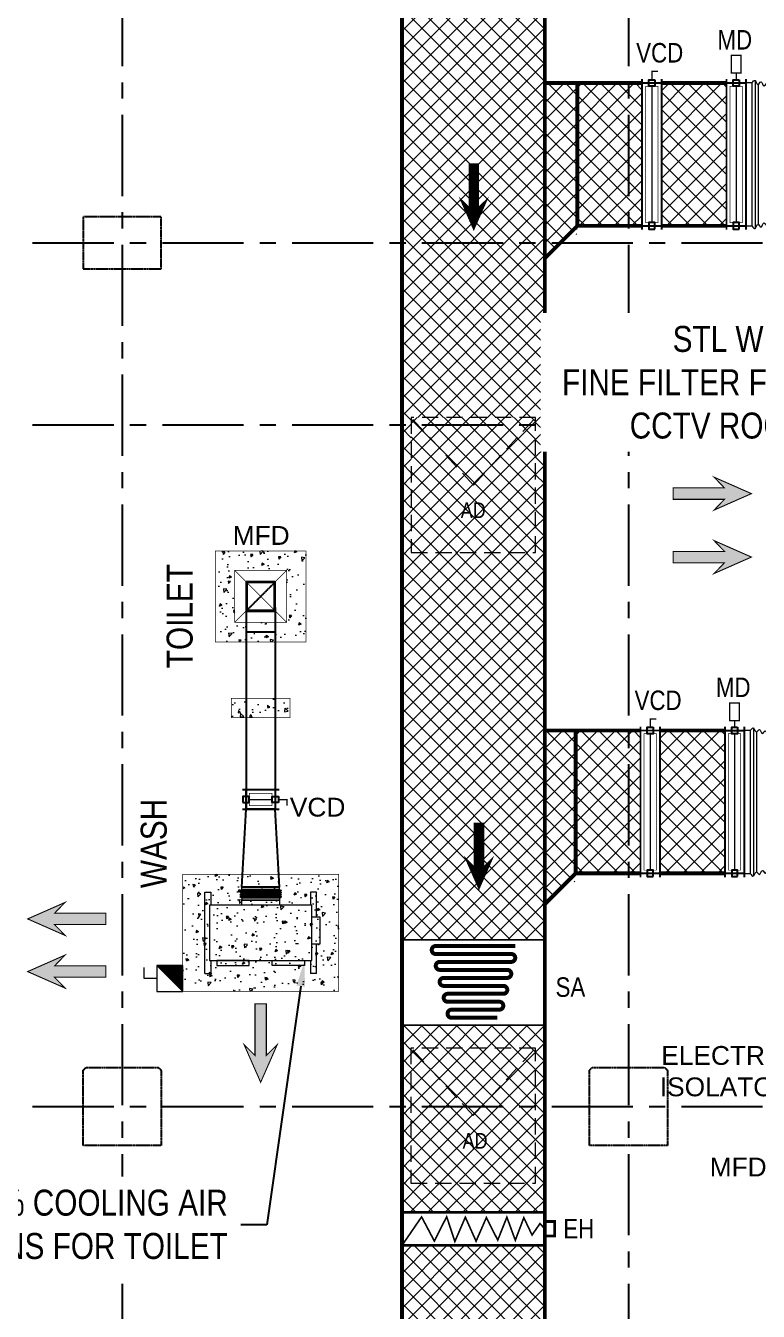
# Model space of a CAD drawing. Header units: metres. Extents: x 841183 to 1048542, y 259326 to 317714.
# Drawn here: x 999481 to 1005126, y 299606 to 309503 of the extents above; entities that cross this region are included whole.
import ezdxf
from ezdxf import colors
from ezdxf.entities.mleader import LeaderData, LeaderLine
from ezdxf.enums import TextEntityAlignment as Align
from ezdxf.math import Vec2, Vec3

# ---------------------------------------------------------------- set-up
doc = ezdxf.new("R2010")
doc.units = ezdxf.units.M
for name, pattern in [('( Hidden )', [0.375, 0.25, -0.125]), ('1', [0, 0, 0]), ('HIDDEN', [0.375, 0.25, -0.125]), ('HIDDEN2', [0.1875, 0.125, -0.0625]), ('PHANTOM', [2.5, 1.25, -0.25, 0.25, -0.25, 0.25, -0.25]), ('VILLA AXIS$0$CENTER', [2, 1.25, -0.25, 0.25, -0.25])]:
    doc.linetypes.add(name, pattern=pattern)
for name, color, linetype, lineweight in [('0_ ISOLATOR', 142, 'Continuous', 0), ('0_ARROW', 20, 'Continuous', 0), ('0_FLEXIBLE DUCT', 252, 'Continuous', 0), ('0_FOUNDATION', 7, 'Continuous', 0), ('0_HVAC EQUIPMENT', 142, 'Continuous', 0), ('0_HVAC-OPENING', 126, 'Continuous', 0), ('0_RA DUCT', 5, '1', 0), ('0_SA DUCT', 76, '1', 0), ('0_SOUND ATTENUATORS', 22, 'Continuous', 0)]:
    doc.layers.add(name, color=color, linetype=linetype, lineweight=lineweight)
for name, color, linetype in [('0_DAMPERS', 160, 'Continuous'), ('0_ELECTRIC HEATERS IN DUCTS', 10, 'Continuous'), ('0_EXTRACT AIR DUCT', 236, 'Continuous'), ('0_HVAC TEXT', 7, 'Continuous'), ('A-AXIS LINE', 253, 'Continuous'), ('A-TEXT', 252, 'Continuous'), ('G-COL', 252, 'Continuous'), ('SUPPLY AIR DUCT', 82, 'Continuous'), ('TEXT', 7, 'Continuous')]:
    doc.layers.add(name, color=color, linetype=linetype)
doc.layers.add('A-REFLECT DOWN', color=252, linetype='Continuous', transparency=0.6)
doc.styles.add('AIRAL', font='arial.ttf', dxfattribs={"height": 6.14})
doc.styles.add('romans', font='romans.shx', dxfattribs={"width": 0.85})
doc.styles.get("Standard").update_dxf_attribs({"font": 'ARIALN.TTF'})

# ---------------------------------------------------------------- blocks, each defined once
blk = doc.blocks.new('*U129')
at = {"layer": '0_DAMPERS', "const_width": 15}
for points in [[(10815.7, -17705.2), (11975.7, -17705.2)], [(10845.7, -17855.2), (10845.7, -17705.2)], [(11945.7, -17855.2), (11945.7, -17705.2)], [(10815.7, -17855.2), (11975.7, -17855.2)]]:
    blk.add_lwpolyline(points, dxfattribs=at)
at = {"layer": '0_DAMPERS', "color": 8}
for points in [[(10820.7, -17802.7), (10870.7, -17802.7), (10870.7, -17757.7), (10820.7, -17757.7)], [(11970.7, -17802.7), (11920.7, -17802.7), (11920.7, -17757.7), (11970.7, -17757.7)]]:
    blk.add_lwpolyline(points, close=True, dxfattribs=at)
at = {"layer": '0_DAMPERS', "linetype": 'PHANTOM', "ltscale": 100, "const_width": 10}
blk.add_lwpolyline([(11920.7, -17780.2), (10870.7, -17780.2)], dxfattribs=at)
at = {"layer": '0_DAMPERS', "color": 8, "linetype": 'HIDDEN', "ltscale": 150, "const_width": 5}
blk.add_lwpolyline([(10870.7, -17827.7), (11920.7, -17827.7), (11920.7, -17732.7), (10870.7, -17732.7)], close=True, dxfattribs=at)
at = {"layer": '0_DAMPERS', "color": 8, "ltscale": 100, "const_width": 10}
blk.add_lwpolyline([(11970.7, -17780.2), (12022.7, -17780.2), (12022.7, -17780.2)], dxfattribs=at)
at = {"layer": '0_DAMPERS', "ltscale": 100, "const_width": 10}
blk.add_lwpolyline([(12022.7, -17743), (12158.5, -17743), (12158.5, -17816.6), (12022.7, -17816.6)], close=True, dxfattribs=at)
blk = doc.blocks.new('*U130')
at = {"layer": '0_DAMPERS', "const_width": 15}
for points in [[(12542.2, -17705.2), (13702.2, -17705.2)], [(12572.2, -17855.2), (12572.2, -17705.2)], [(13672.2, -17855.2), (13672.2, -17705.2)], [(12542.2, -17855.2), (13702.2, -17855.2)]]:
    blk.add_lwpolyline(points, dxfattribs=at)
at = {"layer": '0_DAMPERS', "color": 8}
for points in [[(12547.2, -17802.7), (12597.2, -17802.7), (12597.2, -17757.7), (12547.2, -17757.7)], [(13697.2, -17802.7), (13647.2, -17802.7), (13647.2, -17757.7), (13697.2, -17757.7)]]:
    blk.add_lwpolyline(points, close=True, dxfattribs=at)
at = {"layer": '0_DAMPERS', "linetype": 'PHANTOM', "ltscale": 100, "const_width": 10}
blk.add_lwpolyline([(13647.2, -17780.2), (12597.2, -17780.2)], dxfattribs=at)
at = {"layer": '0_DAMPERS', "color": 8, "linetype": 'HIDDEN', "ltscale": 150, "const_width": 5}
blk.add_lwpolyline([(12597.2, -17827.7), (13647.2, -17827.7), (13647.2, -17732.7), (12597.2, -17732.7)], close=True, dxfattribs=at)
at = {"layer": '0_DAMPERS', "ltscale": 100, "const_width": 10}
blk.add_lwpolyline([(13697.2, -17780.2), (13761.4, -17780.2), (13761.4, -17828)], dxfattribs=at)
blk = doc.blocks.new('A$C7e522e96')
at = {"layer": '0_SOUND ATTENUATORS', "const_width": 13.3}
blk.add_lwpolyline([(-602, -720), (-602, 0), (602, 0), (602, -720)], close=True, dxfattribs=at)
at = {"layer": '0_SOUND ATTENUATORS', "const_width": 33.7}
blk.add_lwpolyline([(200, -658), (-185, -658, -1), (-185, -590), (218, -590, 1), (218, -523), (-218, -523, -1), (-218, -456), (252, -456, 1), (252, -389), (-252, -389, -1), (-252, -322), (285, -322, 1), (285, -254), (-285, -254, -1), (-285, -187), (319, -187, 1), (319, -120), (-319, -120, -1), (-319, -53), (352, -53)], format="xyb", dxfattribs=at)
blk = doc.blocks.new('0_ELECTRIC HEATER')
at = {"layer": '0_ELECTRIC HEATERS IN DUCTS', "const_width": 25}
for points in [[(-700, 300), (-700, 0), (600, 0), (600, 300)], [(600, 83.5), (690, 83.5), (690, 216.5), (600, 216.5)]]:
    blk.add_lwpolyline(points, close=True, dxfattribs=at)
at = {"layer": '0_ELECTRIC HEATERS IN DUCTS', "const_width": 15}
blk.add_lwpolyline([(600, 150), (555, 197), (483.5, 93.5), (408.5, 251), (331, 46), (254, 255.5), (171, 47), (67.5, 252), (-26.5, 37.5), (-124, 255.5), (-219.5, 34.5), (-294, 260), (-406.5, 39), (-522.5, 258.5), (-700, 0)], dxfattribs=at)
blk = doc.blocks.new('0-ARROW-3-flat-28')
at = {"layer": '0_ARROW', "true_color": 0xc8c8c8}
h = blk.add_hatch(dxfattribs=at)
h.set_pattern_fill('ACET-2D-ANSI31', color=9)
h.set_pattern_definition([(45, (-1139722.569, -277349.404), (-2.24506403, 2.24506403), [])])
h.paths.add_polyline_path([(174.7, -36.9), (508.5, -36.9), (508.5, 36.9), (174.7, 36.9), (242.6, 106.8), (0, 0), (242.6, -106.8)])
at = {"layer": '0_ARROW', "const_width": 6.83}
blk.add_lwpolyline([(508.5, -36.9), (174.7, -36.9), (242.6, -106.8), (0, 0), (242.6, 106.8), (174.7, 36.9), (508.5, 36.9)], close=True, dxfattribs=at)
blk = doc.blocks.new('A$C73141abc')
at = {"layer": '0_RA DUCT'}
h = blk.add_hatch(dxfattribs=at)
h.set_pattern_fill('ANSI37', color=8, scale=30)
h.paths.add_polyline_path([(-8059.7, -12391.5), (-9155.4, -12391.5), (-9155.4, -12891.5)], flags=17)
h.paths.add_polyline_path([(-8059.7, -12391.5), (-9155.4, -12891.5), (-9155.4, -13399.8), (-8059.7, -13396.3)])
h.paths.add_polyline_path([(-7917.8, -12391.5), (-8059.7, -12391.5), (-8059.7, -13396.3), (-7917.8, -13395.9)])
h.paths.add_polyline_path([(-7563.8, -12565.5), (-7811.7, -12347.6, -0.198912), (-7917.8, -12391.5), (-7917.8, -13395.9), (-7789.2, -13395.4, 0.050488), (-7563.8, -13371.9)])
h.paths.add_polyline_path([(-7563.8, -12565.5), (-7563.8, -13371.9, 0.146544), (-6996, -13064.7)])
h.paths.add_polyline_path([(-6667.8, -12281.5), (-7563.8, -12281.5), (-7563.8, -12565.5), (-6996, -13064.7, 0.195943)])
h.paths.add_polyline_path([(-7563.8, -12281.5), (-7563.8, -11874.8), (-7767.8, -11874.8), (-7767.8, -12241.5, -0.198912), (-7811.7, -12347.6), (-7563.8, -12565.5)])
h.paths.add_polyline_path([(-7214.8, -11135.3), (-7321.6, -10892.6), (-7251.7, -10960.5), (-7251.7, -10626.8), (-7178, -10626.8), (-7178, -10960.5), (-7108, -10892.6)], flags=16)
h.paths.add_polyline_path([(-7699.1, -9190.7), (-7699.1, -8151.1), (-6740.1, -8151.1), (-6740.1, -9190.7)], flags=16)
h.paths.add_polyline_path([(-7697.3, -4336.6), (-7697.3, -3296.9), (-6738.3, -3296.9), (-6738.3, -4336.6)], flags=16)
h.paths.add_polyline_path([(-7346.1, -4137.4), (-7092.8, -4137.4), (-7092.8, -3885.4), (-7346.1, -3885.4)], flags=8)
h.paths.add_polyline_path([(-9211.4, -14158.1), (-8048.2, -14158.1), (-8048.2, -13845.8), (-9211.4, -13845.8)], flags=9)
h.paths.add_polyline_path([(-7331.8, -8991.6), (-7078.6, -8991.6), (-7078.6, -8739.6), (-7331.8, -8739.6)], flags=8)
edge = h.paths.add_edge_path()
edge.add_line((-6667.8, -9669.6), (-7767.3, -9669.6))
edge.add_line((-7767.3, -9669.6), (-7767.3, -9415.8))
edge.add_line((-7767.3, -9415.8), (-6667.8, -9415.8))
edge.add_line((-6667.8, -9415.8), (-6667.8, -7974.4))
edge.add_line((-6667.8, -7974.4), (-7767.3, -7974.4))
edge.add_line((-7767.3, -7974.4), (-7767.3, -7317.2))
edge.add_line((-7767.3, -7317.2), (-6667.8, -7317.2))
edge.add_line((-6667.8, -7317.2), (-6667.8, -24.1))
edge.add_line((-6667.8, -24.1), (-7767.8, -24.1))
edge.add_line((-7767.8, -24.1), (-7767.8, -11874.8))
edge.add_line((-7767.8, -11874.8), (-7563.8, -11874.8))
edge.add_line((-7563.8, -11874.8), (-7563.8, -12281.5))
edge.add_line((-7563.8, -12281.5), (-6667.8, -12281.5))
edge.add_arc((-7792.8, -12270.5), 1125, 359.43592, 360)
edge.add_line((-6667.8, -12270.5), (-6667.8, -9669.6))
h = blk.add_hatch(dxfattribs=at)
h.set_pattern_fill('ANSI37', color=8, scale=30)
h.set_pattern_definition([(45, (-1017057.1, -269488.94), (-67.351921, 67.351921), []), (135, (-1017057.1, -269488.94), (-67.351921, -67.351921), [])])
h.paths.add_polyline_path([(-6667.8, -2071.6), (-6428.6, -1832.5), (-6419.4, -721.6), (-6667.8, -721.6)])
h.paths.add_polyline_path([(-5767.8, -1821.6), (-5267.8, -1821.6), (-5267.8, -721.6), (-5767.8, -721.6)])
h.paths.add_polyline_path([(-6417.8, -1821.6), (-5917.8, -1821.6), (-5917.8, -721.6), (-6419.4, -721.6), (-6429.5, -1933.8)])
h = blk.add_hatch(dxfattribs=at)
h.set_pattern_fill('ANSI37', color=8, scale=30)
h.set_pattern_definition([(45, (1.81, 4854.17), (-67.3519, 67.3519), []), (135, (1.81, 4854.17), (-67.3519, -67.3519), [])])
h.paths.add_polyline_path([(-6738.3, -3296.9), (-7217.8, -3816.8), (-7697.3, -3296.9), (-7697.3, -4336.6), (-6738.3, -4336.6)])
h.paths.add_polyline_path([(-6738.3, -3296.9), (-7697.3, -3296.9), (-7217.8, -3816.8)], flags=17)
h.paths.add_polyline_path([(-7330, -4137.4), (-7076.8, -4137.4), (-7076.8, -3885.4), (-7330, -3885.4)], flags=24)
h = blk.add_hatch(dxfattribs=at)
h.set_pattern_fill('ANSI37', color=8, scale=30)
h.set_pattern_definition([(45, (-1017069.545, -274473.94), (-67.351921, 67.351921), []), (135, (-1017069.545, -274473.94), (-67.351921, -67.351921), [])])
h.paths.add_polyline_path([(-6680.2, -7056.6), (-6441.1, -6817.5), (-6431.9, -5706.6), (-6680.2, -5706.6)])
h.paths.add_polyline_path([(-5780.2, -6806.6), (-5280.2, -6806.6), (-5280.2, -5706.6), (-5780.2, -5706.6)])
h.paths.add_polyline_path([(-6430.2, -6806.6), (-5930.2, -6806.6), (-5930.2, -5706.6), (-6431.9, -5706.6), (-6441.9, -6918.8)])
h = blk.add_hatch(dxfattribs=at)
h.set_pattern_fill('ANSI37', color=8, scale=30)
h.paths.add_polyline_path([(-6740.1, -8151.1), (-7219.6, -8670.9), (-7699.1, -8151.1), (-7699.1, -9190.7), (-6740.1, -9190.7)])
h.paths.add_polyline_path([(-6740.1, -8151.1), (-7699.1, -8151.1), (-7219.6, -8670.9)], flags=17)
h.paths.add_polyline_path([(-7331.8, -8991.6), (-7078.6, -8991.6), (-7078.6, -8739.6), (-7331.8, -8739.6)], flags=24)
at = {"layer": '0_FLEXIBLE DUCT'}
for p, q in [((-5117.8, -721.6), (-5117.8, -1821.6)), ((-5072.5, -721.6), (-5117.8, -721.6)), ((-5047.1, -702.1), (-5047, -1841.3)), ((-5024.4, -733.6), (-5024.4, -1810.2)), ((-5130.3, -5706.6), (-5130.2, -6806.6)), ((-5085, -5706.6), (-5130.2, -5706.6)), ((-5059.5, -5687.1), (-5059.5, -6826.3)), ((-5036.9, -5718.6), (-5036.8, -6795.2))]:
    blk.add_line(p, q, dxfattribs=at)
for points in [[(-5072.5, -721.6), (-5072.5, -1821.6)], [(-5117.8, -1821.6), (-5072.5, -1821.6)], [(-5084.9, -5706.6), (-5084.9, -6806.6)], [(-5130.2, -6806.6), (-5084.9, -6806.6)]]:
    blk.add_lwpolyline(points, dxfattribs=at)
for points in [[(-5072.5, -721.6), (-5046.8, -702.3), (-5024.5, -733.6), (-5001.7, -713.5), (-4979.3, -744.8), (-4956.5, -724.7), (-4934.2, -756.1), (-4911.3, -736), (-4889, -767.3), (-4866.2, -747.2), (-4843.9, -778.5), (-4821, -758.5), (-4798.7, -789.8), (-4775.9, -769.7), (-4753.6, -801), (-4730.7, -780.9), (-4708.4, -812.3), (-4685.6, -792.2), (-4663.2, -823.5), (-4640.4, -803.4), (-4618.9, -834.5)], [(-5072.5, -1821.6), (-5047, -1841.3), (-5024.4, -1810.2), (-5001.8, -1830.5), (-4979.1, -1799.4), (-4956.5, -1819.7), (-4933.8, -1788.6), (-4911.2, -1808.9), (-4888.6, -1777.8), (-4865.9, -1798.1), (-4843.3, -1767), (-4820.7, -1787.3), (-4798, -1756.3), (-4775.4, -1776.6), (-4752.8, -1745.5), (-4730.1, -1765.8), (-4707.5, -1734.7), (-4684.9, -1755), (-4662.2, -1723.9), (-4639.6, -1744.2), (-4617.8, -1713.3)], [(-5084.9, -5706.6), (-5059.3, -5687.3), (-5037, -5718.6), (-5014.1, -5698.5), (-4991.8, -5729.8), (-4969, -5709.7), (-4946.6, -5741.1), (-4923.8, -5721), (-4901.5, -5752.3), (-4878.6, -5732.2), (-4856.3, -5763.5), (-4833.5, -5743.5), (-4811.2, -5774.8), (-4788.3, -5754.7), (-4766, -5786), (-4743.2, -5765.9), (-4720.8, -5797.3), (-4698, -5777.2), (-4675.7, -5808.5), (-4652.8, -5788.4), (-4631.3, -5819.5)], [(-5084.9, -6806.6), (-5059.5, -6826.3), (-5036.8, -6795.2), (-5014.2, -6815.5), (-4991.6, -6784.4), (-4968.9, -6804.7), (-4946.3, -6773.6), (-4923.7, -6793.9), (-4901, -6762.8), (-4878.4, -6783.1), (-4855.8, -6752), (-4833.1, -6772.3), (-4810.5, -6741.3), (-4787.8, -6761.6), (-4765.2, -6730.5), (-4742.6, -6750.8), (-4719.9, -6719.7), (-4697.3, -6740), (-4674.7, -6708.9), (-4652, -6729.2), (-4630.2, -6698.3)]]:
    blk.add_spline(points, degree=3, dxfattribs=at)
at = {"layer": '0_SA DUCT', "color": 7, "linetype": '( Hidden )', "ltscale": 500}
for p, q in [((-7217.8, -3816.8), (-7697.3, -3296.9)), ((-7217.8, -3816.8), (-6738.3, -3296.9)), ((-7219.6, -8670.9, 51.9), (-7699.1, -8151.1, 51.9)), ((-7219.6, -8670.9, 51.9), (-6740.1, -8151.1, 51.9))]:
    blk.add_line(p, q, dxfattribs=at)
blk.add_lwpolyline([(-6738.3, -4336.6), (-6738.3, -3296.9), (-7697.3, -3296.9), (-7697.3, -4336.6)], close=True, dxfattribs=at)
at = {"layer": '0_SA DUCT', "color": 7, "linetype": '( Hidden )', "ltscale": 500, "elevation": 51.9}
blk.add_lwpolyline([(-6740.1, -9190.7), (-6740.1, -8151.1), (-7699.1, -8151.1), (-7699.1, -9190.7)], close=True, dxfattribs=at)
at = {"layer": 'SUPPLY AIR DUCT', "elevation": 104.6}
for points in [[(-6667.8, -24.1, 30, 30, 0), (-7767.8, -24.1, 30, 30, 0), (-7767.8, -12241.5, 30, 23.5, -0.414214), (-7917.8, -12391.5, 23.5, 23.5, 0), (-9155.4, -12391.5, 23.5, 23.5, 0)], [(-6667.8, -24.1, 30, 30, 0), (-6667.8, -12270.5, 30, 23.5, -0.413285), (-7789.2, -13395.4, 23.5, 23.5, 0), (-9155.4, -13399.8, 23.5, 23.5, 0)]]:
    blk.add_lwpolyline(points, format="xyseb", dxfattribs=at)
at = {"layer": 'SUPPLY AIR DUCT', "const_width": 30}
for points in [[(-5917.8, -721.6), (-6667.8, -721.6)], [(-6417.8, -721.6), (-6417.8, -1821.6)], [(-5267.8, -721.6), (-5767.8, -721.6)], [(-6417.8, -1821.6), (-6667.8, -2071.6)], [(-5917.8, -1821.6), (-6417.8, -1821.6)], [(-5267.8, -1821.6), (-5767.8, -1821.6)], [(-5930.2, -5706.6), (-6680.2, -5706.6)], [(-6430.2, -5706.6), (-6430.2, -6806.6)], [(-5280.2, -5706.6), (-5780.2, -5706.6)], [(-6430.2, -6806.6), (-6680.2, -7056.6)], [(-5930.2, -6806.6), (-6430.2, -6806.6)], [(-5280.2, -6806.6), (-5780.2, -6806.6)]]:
    blk.add_lwpolyline(points, dxfattribs=at)
at = {"rotation": 90}
for p in [(-7214.8, -1852.6), (-7174.8, -6928.5)]:
    blk.add_blockref('0-ARROW-3-flat-28', p, dxfattribs=at)
at = {"xscale": 0.9129065920441484, "yscale": 0.9129065920441484, "zscale": 0.9129065920441484}
blk.add_blockref('A$C7e522e96', (-7217.3, -7317.2, -48), dxfattribs=at)
at = {"layer": '0_DAMPERS', "rotation": 90}
for name, p in [('*U129', (-22973, -12667.4)), ('*U130', (-23623, -14393.8)), ('*U129', (-22985.5, -17652.4)), ('*U130', (-23635.5, -19378.8))]:
    blk.add_blockref(name, p, dxfattribs=at)
at = {"layer": '0_ELECTRIC HEATERS IN DUCTS', "xscale": 0.8461538461538467, "yscale": 0.8461538461538467, "zscale": 0.8461538461538467}
blk.add_blockref('0_ELECTRIC HEATER', (-7175, -9669.6, -48), dxfattribs=at)
at = {"layer": 'TEXT', "attachment_point": 1}
for s, insert, char_height, width in [('MD', (-5337.5, -314), 150, 345.656), ('VCD', (-5963.6, -414), 150, 345.656), ('AD', (-7315.6, -3950.5, -100), 121.05, 278.946), ('MD', (-5349.9, -5299), 150, 345.656), ('VCD', (-5976, -5398.9), 150, 345.656), ('SA', (-6584.9, -7606.8, -48), 150, 345.656), ('AD', (-7301.4, -8804.7, -48), 121.05, 278.946), ('EH', (-6525.2, -9467.2, -48), 150, 345.656)]:
    blk.add_mtext(s, dxfattribs=dict(at, insert=insert, char_height=char_height, width=width))
blk = doc.blocks.new('0-ARROW-3')
at = {"layer": '0_ARROW', "true_color": 0xc8c8c8}
h = blk.add_hatch(dxfattribs=at)
h.set_pattern_fill('ANSI31', color=9)
h.set_pattern_definition([(45, (-4415, 43046), (-0.08838834765, 0.08838834765), [])])
h.paths.add_polyline_path([(-512, -108), (-711, -313), (0, 0), (-711, 313), (-512, 108), (-1490, 108), (-1490, -108)])
at = {"layer": '0_ARROW', "const_width": 20}
blk.add_lwpolyline([(-1490, -108), (-512, -108), (-711, -313), (0, 0), (-711, 313), (-512, 108), (-1490, 108)], close=True, dxfattribs=at)
blk = doc.blocks.new('0_ISOLATOR')
at = {"layer": '0_ ISOLATOR'}
h = blk.add_hatch(dxfattribs=at)
h.set_pattern_fill('ANSI31')
h.set_pattern_definition([(45, (0, 0), (-0.08838835, 0.08838835), [])])
h.paths.add_polyline_path([(-100, 100), (100, -100), (100, 100)])
at = {"layer": '0_ ISOLATOR', "color": 7}
for p, q in [((-100, 100), (100, -100)), ((-198, 0), (-198, 83)), ((-100, 0), (-198, 0))]:
    blk.add_line(p, q, dxfattribs=at)
blk.add_lwpolyline([(-100, -100), (100, -100), (100, 100), (-100, 100)], close=True, dxfattribs=at)
blk = doc.blocks.new('*U110')
at = {"layer": '0_FLEXIBLE DUCT'}
for p, q in [((170, 125), (170, 150)), ((605, 150), (170, 150)), ((605, 125), (605, 150)), ((170, 125), (145, 112)), ((170, 100), (145, 112)), ((630, 112), (145, 112)), ((170, 100), (145, 88)), ((170, 75), (145, 88)), ((630, 88), (145, 88)), ((170, 75), (145, 62)), ((170, 50), (145, 62)), ((630, 62), (145, 62)), ((170, 50), (145, 38)), ((170, 25), (145, 38)), ((630, 38), (145, 38)), ((605, 125), (170, 125)), ((605, 100), (170, 100)), ((605, 75), (170, 75)), ((605, 50), (170, 50)), ((605, 25), (170, 25)), ((170, 25), (170, 0)), ((605, 0), (170, 0)), ((605, 125), (630, 112)), ((605, 100), (630, 112)), ((605, 100), (630, 88)), ((605, 75), (630, 88)), ((605, 75), (630, 62)), ((605, 50), (630, 62)), ((605, 50), (630, 38)), ((605, 25), (630, 38)), ((605, 25), (605, 0))]:
    blk.add_line(p, q, dxfattribs=at)
blk = doc.blocks.new('REF-02 TOILET')
at = {"layer": '0_HVAC EQUIPMENT', "color": 7}
for p, q in [((-430, 100), (-384.5, 100)), ((-430, 100), (-430, -124.9)), ((-384.5, 0), (-384.5, 100)), ((384.5, 0), (384.5, 100)), ((430, 100), (384.5, 100)), ((430, 100), (430, -526)), ((-430, -335.4), (-430, -526)), ((-384.5, -526), (-384.5, -426)), ((384.5, -526), (384.5, -426)), ((-430, -526), (-384.5, -526)), ((430, -526), (384.5, -526))]:
    blk.add_line(p, q, dxfattribs=at)
at = {"layer": '0_HVAC EQUIPMENT'}
blk.add_lwpolyline([(-395, -426), (395, -426), (395, 0), (-395, 0)], close=True, dxfattribs=at)
at = {"layer": '0_HVAC EQUIPMENT', "color": 7}
for points in [[(-337.5, 38.4), (-87.5, 38.4), (-87.5, 0), (-337.5, 0)], [(337.5, 38.4), (87.5, 38.4), (87.5, 0), (337.5, 0)], [(-395, -335.4), (-455, -335.4), (-455, -124.9), (-395, -124.9)], [(-145, -426), (145, -426), (145, -464.4), (-145, -464.4)]]:
    blk.add_lwpolyline(points, close=True, dxfattribs=at)
blk = doc.blocks.new('*U112')
at = {"layer": '0_DAMPERS', "const_width": 15}
for points in [[(12432.2, -17705.2), (12717.5, -17705.2)], [(12462.2, -17855.2), (12462.2, -17705.2)], [(12687.5, -17855.2), (12687.5, -17705.2)], [(12432.2, -17855.2), (12717.5, -17855.2)]]:
    blk.add_lwpolyline(points, dxfattribs=at)
at = {"layer": '0_DAMPERS', "color": 8}
for points in [[(12437.2, -17802.7), (12487.2, -17802.7), (12487.2, -17757.7), (12437.2, -17757.7)], [(12712.5, -17802.7), (12662.5, -17802.7), (12662.5, -17757.7), (12712.5, -17757.7)]]:
    blk.add_lwpolyline(points, close=True, dxfattribs=at)
at = {"layer": '0_DAMPERS', "linetype": 'PHANTOM', "ltscale": 100, "const_width": 10}
blk.add_lwpolyline([(12662.5, -17780.2), (12487.2, -17780.2)], dxfattribs=at)
at = {"layer": '0_DAMPERS', "color": 8, "linetype": 'HIDDEN', "ltscale": 150, "const_width": 5}
blk.add_lwpolyline([(12487.2, -17827.7), (12662.5, -17827.7), (12662.5, -17732.7), (12487.2, -17732.7)], close=True, dxfattribs=at)
at = {"layer": '0_DAMPERS', "ltscale": 100, "const_width": 10}
blk.add_lwpolyline([(12712.5, -17780.2), (12776.8, -17780.2), (12776.8, -17828)], dxfattribs=at)
blk = doc.blocks.new('A$C51a5b08a')
at = {"layer": 'A-AXIS LINE', "linetype": 'VILLA AXIS$0$CENTER', "ltscale": 500}
for p, q in [((-37875.6, 5133.1, -106.5), (-37875.6, -22178.3, -125.6)), ((-33974.9, 5133.1, -106.5), (-33974.9, -22178.3, -125.6)), ((-40565.7, -3851.7, -220.1), (9544.5, -3851.7, -106.5)), ((-40565.7, -5252.2, -220.1), (9544.5, -5252.2, -106.5)), ((-40565.7, -10501.7, -193.6), (9544.5, -10501.7, -80))]:
    blk.add_line(p, q, dxfattribs=at)
at = {"layer": 'G-COL', "color": 8, "linetype": 'HIDDEN2', "ltscale": 6, "elevation": -106.5}
for points in [[(-38175.6, -4051.7), (-37575.6, -4051.7), (-37575.6, -3651.7), (-38175.6, -3651.7)], [(-37575.6, -10801.7), (-38175.6, -10801.7), (-38175.6, -10221.7), (-38155.6, -10201.7), (-37595.6, -10201.7), (-37575.6, -10221.7)], [(-33674.9, -10801.7), (-34274.9, -10801.7), (-34274.9, -10221.7), (-34254.9, -10201.7), (-33694.9, -10201.7), (-33674.9, -10221.7)]]:
    blk.add_lwpolyline(points, close=True, dxfattribs=at)
at = {"color": 252, "style": 'romans', "width": 0.8}
blk.add_attdef('RD01', text='', height=225, dxfattribs=at).set_placement((-31176.6, -17501.4, -38.4), align=Align.MIDDLE_CENTER)
blk = doc.blocks.new('A$C10b3fa2f')
at = {"layer": 'A-REFLECT DOWN'}
h = blk.add_hatch(dxfattribs=at)
h.set_pattern_fill('AR-HBONE', color=256, scale=75, style=0)
h.set_pattern_definition([(45, (-872853.3, -501345.44), (0, 424.26407), [900, -300]), (135, (-872641.16, -501133.3), (3e-14, 424.26407), [900, -300])])
h.paths.add_polyline_path([(-40951.9, -7637.1), (-40445.1, -7637.1), (-40278.2, -7926.1), (-40445.1, -8215.1), (-40951.9, -8215.1), (-41118.8, -7926.1)])
edge = h.paths.add_edge_path()
edge.add_line((-40250.6, -6912.7), (-42275.6, -6912.7))
edge.add_line((-42275.6, -6912.7), (-42275.6, -105.8))
edge.add_line((-42275.6, -105.8), (-42275.6, 38.9))
edge.add_line((-42275.6, 38.9), (-43125, 38.9))
edge.add_line((-43125, 38.9), (-43125, -30517.1))
edge.add_line((-43125, -30517.1), (-43000, -30517.1))
edge.add_line((-43000, -30517.1), (-43000, -32386.1))
edge.add_line((-43000, -32386.1), (-6450, -32386.1))
edge.add_arc((-6450, -25886.1), 6500, 270, 360)
edge.add_line((50, -25886.1), (50, -22117.5))
edge.add_line((50, -22117.5), (-3025.4, -22117.5))
edge.add_line((-3025.4, -22117.5), (-3025.4, -31367.5))
edge.add_line((-3025.4, -31367.5), (-37875.6, -31367.3))
edge.add_line((-37875.6, -31367.3), (-37875.6, -22117.5))
edge.add_line((-37875.6, -22117.5), (-40250.6, -22117.5))
edge.add_line((-40250.6, -22117.5), (-40250.6, -6912.7))

msp = doc.modelspace()

# ---------------------------------------------------------------- block references
at = {"color": 2}
msp.add_blockref('A$C10b3fa2f', (1038100.4, 311684, -216), dxfattribs=at)

# ---------------------------------------------------------------- next in the draw order: block references
msp.add_blockref('A$C51a5b08a', (1038100.4, 311683.9, -103.7), dxfattribs=at)
at = {"layer": '0_ARROW', "xscale": -0.405, "yscale": 0.405, "zscale": 0.405}
msp.add_blockref('0-ARROW-3', (999496.2, 302626.9, -186.4), dxfattribs=at)

# ---------------------------------------------------------------- next in the draw order: block references
msp.add_blockref('A$C73141abc', (1010148.8, 309783.8, -104.6))

# ---------------------------------------------------------------- next in the draw order: hatches: boundary and pattern name
at = {"layer": '0_FOUNDATION'}
h = msp.add_hatch(dxfattribs=at)
h.set_pattern_fill('AR-CONC', color=8, scale=30, angle=180)
h.set_pattern_definition([(230, (2036047.89, 604979.03), (-215.178055, 18.82564), [22.5, -247.5]), (175, (2036047.9, 604979.03), (41.6254, -225.65764), [18, -198]), (280.451444, (2036029.96, 604980.6), (-173.552654, -206.831997), [19.122058, -210.342634]), (226.1842, (2036047.9, 604919.03), (-320.1724, 49.655784), [33.75, -371.25]), (276.635635, (2036021.2, 604923.17), (-280.39858, -292.23558), [28.6831, -315.51413]), (171.184164, (2036047.9, 604919.03), (-280.39858, -292.23558), [27, -297]), (201, (2036017.89, 604934.03), (-179.072116, 120.785667), [22.5, -247.5]), (146, (2036017.9, 604934.03), (-72.9946, -217.545014), [18, -198]), (251.451445, (2036002.97, 604944.1), (-252.066713, -96.759346), [19.122057, -210.342634]), (217.5, (2036047.89, 604979.03), (-3.6479566, -99.868156), [0, -195.6, 0, -201, 0, -198.75]), (187.5, (2036047.89, 604979.03), (-78.920861, -118.323514), [0, -114.6, 0, -191.1, 0, -75.75]), (147.5, (2036114.79, 604979.03), (-160.146731, 6.7664615), [0, -75, 0, -234, 0, -310.5]), (137.5, (2036144.79, 604979.03), (-174.95585, -30.031495), [0, -97.5, 0, -155.4, 0, -220.5])])
h.paths.add_polyline_path([(1000941.7, 304759.5), (1001641.7, 304759.5), (1001641.7, 305459.5), (1000941.7, 305459.5)])
h.paths.add_polyline_path([(1001491.7, 305309.5), (1001491.7, 304909.5), (1001091.7, 304909.5), (1001091.7, 305309.5)], flags=16)
h = msp.add_hatch(dxfattribs=at)
h.set_pattern_fill('AR-CONC', color=8, scale=30, angle=270)
h.set_pattern_definition([(320, (701422.16, 1339865.75), (-18.82564, -215.178055), [22.5, -247.5]), (265, (701422.16, 1339865.75), (225.65764, 41.6254), [18, -198]), (10.451444, (701420.59, 1339847.82), (206.831997, -173.552654), [19.122058, -210.342634]), (316.1842, (701482.16, 1339865.75), (-49.655784, -320.1724), [33.75, -371.25]), (6.635635, (701478.02, 1339839.07), (292.23558, -280.39858), [28.6831, -315.51413]), (261.184164, (701482.16, 1339865.75), (292.23558, -280.39858), [27, -297]), (291, (701467.16, 1339835.75), (-120.785667, -179.072116), [22.5, -247.5]), (236, (701467.16, 1339835.75), (217.545014, -72.9946), [18, -198]), (341.451445, (701457.1, 1339820.82), (96.759346, -252.066713), [19.122057, -210.342634]), (307.5, (701422.155, 1339865.75), (99.868156, -3.6479566), [0, -195.6, 0, -201, 0, -198.75]), (277.5, (701422.16, 1339865.75), (118.323514, -78.920861), [0, -114.6, 0, -191.1, 0, -75.75]), (237.5, (701422.155, 1339932.65), (-6.7664615, -160.146731), [0, -75, 0, -234, 0, -310.5]), (227.5, (701422.16, 1339962.65), (30.031495, -174.95585), [0, -97.5, 0, -155.4, 0, -220.5])])
h.paths.add_polyline_path([(1001516.7, 304325.2), (1001516.7, 304175.2)])
h.paths.add_polyline_path([(1001516.7, 304325.2), (1001516.7, 304175.2), (1001091.7, 304175.2), (1001091.7, 304325.2)])
h.paths.add_polyline_path([(1001091.7, 304325.2), (1001091.7, 304175.2), (1001066.7, 304175.2), (1001066.7, 304325.2)])

# ---------------------------------------------------------------- next in the draw order: linework, layer by layer
at = {"layer": '0_EXTRACT AIR DUCT', "linetype": '( Hidden )', "ltscale": 3}
msp.add_line((1001398.5, 305216.4, -97.9), (1001184.8, 305002.6, -97.9), dxfattribs=at)
at = {"layer": '0_EXTRACT AIR DUCT'}
for p, q in [((1001179.2, 305025.1, 49.9), (1001179.2, 303692.3, 49.9)), ((1001404.2, 305025.1, 49.9), (1001404.2, 303692.3, 49.9)), ((1001404.2, 304833.9, -97.9), (1001179.2, 304833.9, -97.9)), ((1001179.2, 303692.3, 49.9), (1001179.2, 303470.9, 5)), ((1001404.2, 303692.3, 49.9), (1001404.2, 303470.9, 5)), ((1001146.7, 302870.9, -174.6), (1001179.2, 303470.9, 5)), ((1001404.2, 303470.9, 5), (1001179.2, 303470.9, 5)), ((1001436.7, 302870.9, -174.6), (1001404.2, 303470.9, 5)), ((1001436.7, 302870.9, -174.6), (1001146.7, 302870.9, -174.6))]:
    msp.add_line(p, q, dxfattribs=at)
for points in [[(1001179.2, 305222), (1001179.2, 304997), (1001404.2, 304997), (1001404.2, 305222)], [(1001184.8, 305216.4), (1001184.8, 305002.6), (1001398.5, 305002.6), (1001398.5, 305216.4)]]:
    msp.add_lwpolyline(points, close=True, dxfattribs=at)
at = {"layer": '0_FOUNDATION', "const_width": 5}
for points, elevation in [([(1000941.7, 305459.5), (1001641.7, 305459.5), (1001641.7, 304759.5), (1000941.7, 304759.5)], -84.1), ([(1001091.7, 305309.5), (1001491.7, 305309.5), (1001491.7, 304909.5), (1001091.7, 304909.5)], -84.1), ([(1001066.7, 304175.2), (1001066.7, 304325.2), (1001516.7, 304325.2), (1001516.7, 304175.2)], 49.9)]:
    msp.add_lwpolyline(points, close=True, dxfattribs=dict(at, elevation=elevation))
at = {"layer": '0_HVAC-OPENING', "linetype": '( Hidden )', "ltscale": 100, "const_width": 5}
msp.add_lwpolyline([(1001491.7, 305309.5), (1001091.7, 305309.5), (1001091.7, 304909.5), (1001491.7, 304909.5)], close=True, dxfattribs=at)
for points in [[(1001091.7, 305309.5), (1001491.7, 304909.5)], [(1001491.7, 305309.5), (1001091.7, 304909.5)]]:
    msp.add_lwpolyline(points, dxfattribs=at)

# ---------------------------------------------------------------- next in the draw order: block references
at = {"layer": '0_DAMPERS'}
msp.add_blockref('*U112', (988717, 321326.1, 5), dxfattribs=at)
at = {"layer": '0_FLEXIBLE DUCT', "color": 2, "xscale": -0.6666666666673061, "yscale": 0.6666666666673061, "zscale": 0.6666666666673061, "rotation": 180.002537138468}
msp.add_blockref('*U110', (1001033.3, 302870.9, -174.6), dxfattribs=at)

# ---------------------------------------------------------------- next in the draw order: texts
at = {"layer": '0_HVAC TEXT', "char_height": 145, "attachment_point": 5, "style": 'AIRAL'}
for s, insert, width in [('{\\fArial|b0|i0|c0|p34;MFD}', (1001295.6, 305579, -676.4), 763.787), ('{\\fArial|b0|i0|c0|p34;VCD}', (1001730.7, 303486.1, -296), 763.787), ('{\\fArial|b0|i0|c0|p34;ELECTRIC\\PISOLATOR}', (1004879.3, 301453.8, 443.5), 1023.176), ('{\\fArial|b0|i0|c0|p34;MFD IN ROOF SLAB}', (1005708.1, 300715.7, 193.9), 1903.957)]:
    msp.add_mtext(s, dxfattribs=dict(at, insert=insert, width=width))
at = {"layer": 'A-TEXT', "color": 7, "insert": (1000567.3, 304957.8, -29.9), "char_height": 200, "width": 787.238, "attachment_point": 2, "rotation": 90, "bg_fill": 3, "box_fill_scale": 1.5, "bg_fill_color": 256, "bg_fill_transparency": 0}
msp.add_mtext('TOILET', dxfattribs=at)

# ---------------------------------------------------------------- next in the draw order: leaders
ml = msp.add_multileader_mtext('Standard')
ml.set_content('STL WITH \\PFINE FILTER FOR \\PCCTV ROOM', color=256)
ml.set_leader_properties()
ml.build(insert=Vec2(0, 0))
ml.multileader.update_dxf_attribs({"text_left_attachment_type": 2, "text_right_attachment_type": 2, "dogleg_length": 200, "arrow_head_size": 200})
ctx = ml.context
ctx.base_point, ctx.char_height, ctx.arrow_head_size, ctx.landing_gap_size, ctx.plane_origin = Vec3(1003535.5, 306751.7, 137.7), 200, 200, 100, Vec3(1002184.3, 304024, 137.7)
ctx.left_attachment, ctx.right_attachment, ctx.text_align_type = 2, 2, 2
notes = []
notes.append((ctx, [(0, (1, 1, 0), (1005835.2, 306751.7, 137.7), (-1, 0), 200, [(0, [(1005895, 306206.2, 137.7)], 0, [])])]))
ctx.mtext.insert, ctx.mtext.alignment, ctx.mtext.flow_direction = Vec3(1005535.2, 307192, 137.7), 3, 5
ctx.mtext.has_bg_fill, ctx.mtext.bg_color, ctx.mtext.bg_scale_factor, ctx.mtext.bg_transparency, ctx.mtext.use_window_bg_color = 1, -1027028792, 1.5, 0, 1
ml = msp.add_multileader_mtext('Standard')
ml.set_content('2X100% COOLING AIR \\PEXTRACT FANS FOR TOILET', color=256)
ml.set_leader_properties()
ml.build(insert=Vec2(0, 0))
ml.multileader.update_dxf_attribs({"text_left_attachment_type": 2, "text_right_attachment_type": 2, "dogleg_length": 200, "arrow_head_size": 200})
ctx = ml.context
ctx.base_point, ctx.char_height, ctx.arrow_head_size, ctx.landing_gap_size, ctx.plane_origin = Vec3(997803.7, 300270.5), 200, 200, 100, Vec3(998069.4, 298207.8)
ctx.left_attachment, ctx.right_attachment, ctx.text_align_type = 2, 2, 2
notes.append((ctx, [(0, (1, 1, 0), (1001338.2, 300270.5), (-1, 0), 200, [(0, [(1001629.2, 302306.5)], 0, [])])]))
ctx.mtext.insert, ctx.mtext.alignment, ctx.mtext.flow_direction = Vec3(1001038.2, 300542.4), 3, 5
ctx.mtext.has_bg_fill, ctx.mtext.bg_color, ctx.mtext.bg_scale_factor, ctx.mtext.bg_transparency, ctx.mtext.use_window_bg_color = 1, -1027028792, 1.5, 0, 1
for ctx, leaders in notes:
    for number, flags, end, landing, length, lines in leaders:
        leader = LeaderData()
        leader.index, (leader.has_last_leader_line, leader.has_dogleg_vector, leader.attachment_direction) = number, flags
        leader.last_leader_point, leader.dogleg_vector, leader.dogleg_length = Vec3(end), Vec3(landing), length
        for number, points, colour, breaks in lines:
            line = LeaderLine()
            line.index, line.vertices, line.color, line.breaks = number, Vec3.list(points), colors.encode_raw_color(colour), breaks
            leader.lines.append(line)
        ctx.leaders.append(leader)

# ---------------------------------------------------------------- next in the draw order: hatches: boundary and pattern name
at = {"layer": '0_FOUNDATION'}
h = msp.add_hatch(dxfattribs=at)
h.set_pattern_fill('AR-CONC', color=8, scale=30, angle=180)
h.set_pattern_definition([(230, (2034368.22, 604542.29), (-215.178055, 18.82564), [22.5, -247.5]), (175, (2034368.22, 604542.29), (41.6254, -225.65764), [18, -198]), (280.451444, (2034350.28, 604543.85), (-173.552654, -206.831997), [19.122058, -210.342634]), (226.1842, (2034368.22, 604482.29), (-320.1724, 49.655784), [33.75, -371.25]), (276.635635, (2034341.53, 604486.42), (-280.39858, -292.23558), [28.6831, -315.51413]), (171.184164, (2034368.2, 604482.3), (-280.39858, -292.23558), [27, -297]), (201, (2034338.22, 604497.29), (-179.072116, 120.785667), [22.5, -247.5]), (146, (2034338.22, 604497.29), (-72.9946, -217.545014), [18, -198]), (251.451445, (2034323.3, 604507.35), (-252.066713, -96.759346), [19.122057, -210.342634]), (217.5, (2034368.215, 604542.286), (-3.6479566, -99.868156), [0, -195.6, 0, -201, 0, -198.75]), (187.5, (2034368.22, 604542.29), (-78.920861, -118.323514), [0, -114.6, 0, -191.1, 0, -75.75]), (147.5, (2034435.115, 604542.29), (-160.146731, 6.7664615), [0, -75, 0, -234, 0, -310.5]), (137.5, (2034465.12, 604542.29), (-174.95585, -30.031495), [0, -97.5, 0, -155.4, 0, -220.5])])
h.paths.add_polyline_path([(1001891.7, 302970), (1000691.7, 302970), (1000691.7, 302069), (1001891.7, 302069)])

# ---------------------------------------------------------------- next in the draw order: linework, layer by layer
at = {"layer": '0_FOUNDATION', "const_width": 5, "elevation": -174.6}
msp.add_lwpolyline([(1001891.7, 302970), (1000691.7, 302970), (1000691.7, 302069), (1001891.7, 302069)], close=True, dxfattribs=at)

# ---------------------------------------------------------------- next in the draw order: block references
at = {"layer": '0_ ISOLATOR', "color": 2}
msp.add_blockref('0_ISOLATOR', (1000591.7, 302169, -174.6), dxfattribs=at)
at = {"layer": '0_ARROW', "yscale": 0.405, "zscale": 0.405}
for p, xscale in [((1005073, 305900.9), 0.405), ((999496.2, 302221.3, -186.4), -0.405)]:
    msp.add_blockref('0-ARROW-3', p, dxfattribs=dict(at, xscale=xscale))
at = {"layer": '0_ARROW', "xscale": -0.405, "yscale": 0.405, "zscale": 0.405}
for p, rotation in [((1005073, 305412.6), 180), ((1001291.7, 301369.1, -174.6), 90)]:
    msp.add_blockref('0-ARROW-3', p, dxfattribs=dict(at, rotation=rotation))
at = {"layer": '0_HVAC EQUIPMENT', "color": 2, "rotation": 180}
msp.add_blockref('REF-02 TOILET', (1001291.7, 302306.5, -174.6), dxfattribs=at)

# ---------------------------------------------------------------- next in the draw order: texts
at = {"layer": 'A-TEXT', "color": 7, "insert": (1000367.8, 303207.6, -107), "char_height": 200, "width": 649.619, "attachment_point": 2, "rotation": 90, "bg_fill": 3, "box_fill_scale": 1.5, "bg_fill_color": 256, "bg_fill_transparency": 0}
msp.add_mtext('WASH', dxfattribs=at)

doc.saveas('drawing.dxf')
